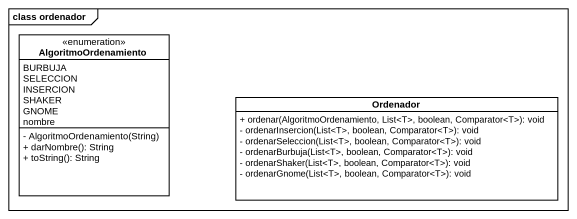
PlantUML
@startuml
mainframe class ordenador
hide circle
hide empty members
skinparam classAttributeIconSize 0
enum AlgoritmoOrdenamiento {
  BURBUJA
  SELECCION
  INSERCION
  SHAKER
  GNOME
  nombre
  - AlgoritmoOrdenamiento(String)
  + darNombre(): String
  + toString(): String
}
class Ordenador {
  + ordenar(AlgoritmoOrdenamiento, List<T>, boolean, Comparator<T>): void
  - ordenarInsercion(List<T>, boolean, Comparator<T>): void
  - ordenarSeleccion(List<T>, boolean, Comparator<T>): void
  - ordenarBurbuja(List<T>, boolean, Comparator<T>): void
  - ordenarShaker(List<T>, boolean, Comparator<T>): void
  - ordenarGnome(List<T>, boolean, Comparator<T>): void
}
@enduml
